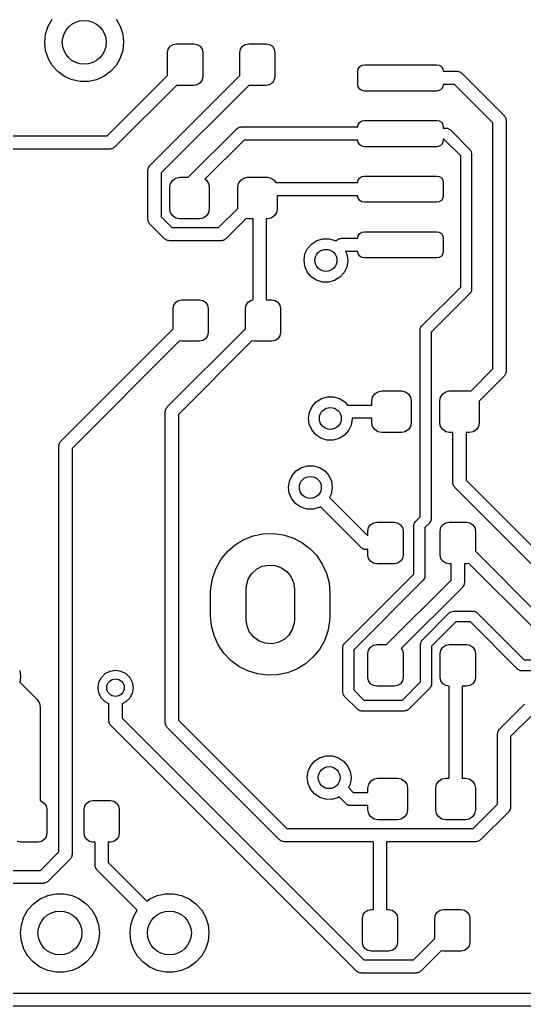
# Model space of a CAD drawing. Extents: x 74 to 208, y -143 to -31.
# Drawn here: x 168.63 to 180.14, y -65.18 to -42.67 of the extents above; entities that cross this region are included whole.
import ezdxf

# ---------------------------------------------------------------- set-up
doc = ezdxf.new("R2010")
doc.units = 0
doc.layers.add('BLACK', color=7, linetype='CONTINUOUS')

msp = doc.modelspace()

# ---------------------------------------------------------------- linework, layer by layer
at = {"layer": 'BLACK', "linetype": 'CONTINUOUS'}
for p, q in [((169.278, -42.8139), (169.372, -42.651)), ((170.828, -42.651), (170.922, -42.8139)), ((169.2, -43.18), (169.22, -42.9929)), ((169.22, -42.9929), (169.278, -42.8139)), ((170.922, -42.8139), (170.98, -42.9929)), ((170.98, -42.9929), (171, -43.18)), ((169.22, -43.3671), (169.2, -43.18)), ((171, -43.18), (170.98, -43.3671)), ((172.062, -43.2716), (172.126, -43.2282)), ((172.126, -43.2282), (172.203, -43.213)), ((172.203, -43.213), (172.603, -43.213)), ((172.603, -43.213), (172.68, -43.2282)), ((172.68, -43.2282), (172.744, -43.2716)), ((173.712, -43.2716), (173.776, -43.2282)), ((173.776, -43.2282), (173.853, -43.213)), ((173.853, -43.213), (174.253, -43.213)), ((174.253, -43.213), (174.33, -43.2282)), ((174.33, -43.2282), (174.394, -43.2716)), ((169.278, -43.5461), (169.22, -43.3671)), ((170.98, -43.3671), (170.922, -43.5461)), ((172.003, -43.413), (172.018, -43.3365)), ((172.003, -43.9389), (172.003, -43.413)), ((172.018, -43.3365), (172.062, -43.2716)), ((172.744, -43.2716), (172.788, -43.3365)), ((172.788, -43.3365), (172.803, -43.413)), ((172.803, -43.413), (172.803, -43.963)), ((173.653, -43.413), (173.668, -43.3365)), ((173.653, -43.9399), (173.653, -43.413)), ((173.668, -43.3365), (173.712, -43.2716)), ((174.394, -43.2716), (174.438, -43.3365)), ((174.438, -43.3365), (174.453, -43.413)), ((174.453, -43.413), (174.453, -43.963)), ((169.372, -43.709), (169.278, -43.5461)), ((170.922, -43.5461), (170.828, -43.709)), ((169.498, -43.8488), (169.372, -43.709)), ((169.65, -43.9594), (169.498, -43.8488)), ((170.702, -43.8488), (170.55, -43.9594)), ((170.828, -43.709), (170.702, -43.8488)), ((176.344, -43.8428), (176.355, -43.7854)), ((176.344, -44.1428), (176.344, -43.8428)), ((176.355, -43.7854), (176.388, -43.7367)), ((176.388, -43.7367), (176.436, -43.7042)), ((176.436, -43.7042), (176.494, -43.6928)), ((176.494, -43.6928), (178.144, -43.6928)), ((178.144, -43.6928), (178.201, -43.7042)), ((178.201, -43.7042), (178.25, -43.7367)), ((178.25, -43.7367), (178.282, -43.7854)), ((178.282, -43.7854), (178.294, -43.8428)), ((178.294, -43.8428), (178.613, -43.8428)), ((178.613, -43.8428), (178.632, -43.8479)), ((178.632, -43.8479), (178.652, -43.8479)), ((178.652, -43.8479), (178.669, -43.8578)), ((178.669, -43.8578), (178.688, -43.8629)), ((178.688, -43.8629), (178.702, -43.8769)), ((178.702, -43.8769), (178.719, -43.8867)), ((178.719, -43.8867), (179.684, -44.8519)), ((169.822, -44.036), (169.65, -43.9594)), ((170.006, -44.0751), (169.822, -44.036)), ((170.194, -44.0751), (170.006, -44.0751)), ((170.378, -44.036), (170.194, -44.0751)), ((170.55, -43.9594), (170.378, -44.036)), ((170.626, -45.316), (172.003, -43.9389)), ((171.598, -45.9951), (173.653, -43.9399)), ((172.744, -44.1044), (172.68, -44.1478)), ((172.788, -44.0395), (172.744, -44.1044)), ((172.803, -43.963), (172.788, -44.0395)), ((174.394, -44.1044), (174.33, -44.1478)), ((174.438, -44.0395), (174.394, -44.1044)), ((174.453, -43.963), (174.438, -44.0395)), ((172.203, -44.163), (170.794, -45.5721)), ((173.854, -44.163), (171.854, -46.1633)), ((172.603, -44.163), (172.203, -44.163)), ((172.68, -44.1478), (172.603, -44.163)), ((174.253, -44.163), (173.854, -44.163)), ((174.33, -44.1478), (174.253, -44.163)), ((176.355, -44.2002), (176.344, -44.1428)), ((176.388, -44.2489), (176.355, -44.2002)), ((176.436, -44.2814), (176.388, -44.2489)), ((176.494, -44.2928), (176.436, -44.2814)), ((178.144, -44.2928), (176.494, -44.2928)), ((178.201, -44.2814), (178.144, -44.2928)), ((178.25, -44.2489), (178.201, -44.2814)), ((178.282, -44.2002), (178.25, -44.2489)), ((178.294, -44.1428), (178.282, -44.2002)), ((178.551, -44.1428), (178.294, -44.1428)), ((179.428, -45.0201), (178.551, -44.1428)), ((176.355, -45.0554), (176.388, -45.0067)), ((176.388, -45.0067), (176.436, -44.9742)), ((176.436, -44.9742), (176.494, -44.9628)), ((176.494, -44.9628), (178.144, -44.9628)), ((178.144, -44.9628), (178.201, -44.9742)), ((178.201, -44.9742), (178.25, -45.0067)), ((178.25, -45.0067), (178.282, -45.0554)), ((179.428, -50.6363), (179.428, -45.0201)), ((179.684, -44.8519), (179.694, -44.869)), ((179.694, -44.869), (179.708, -44.883)), ((179.708, -44.883), (179.713, -44.9021)), ((179.713, -44.9021), (179.723, -44.9192)), ((179.723, -44.9192), (179.723, -44.9389)), ((179.723, -44.9389), (179.728, -44.958)), ((179.728, -44.958), (179.728, -50.6984)), ((172.475, -46.261), (173.579, -45.1567)), ((173.579, -45.1567), (173.596, -45.1469)), ((173.596, -45.1469), (173.61, -45.1329)), ((173.61, -45.1329), (173.629, -45.1278)), ((173.629, -45.1278), (173.646, -45.1179)), ((173.646, -45.1179), (173.666, -45.1179)), ((173.666, -45.1179), (173.685, -45.1128)), ((173.685, -45.1128), (176.344, -45.1128)), ((176.344, -45.1128), (176.355, -45.0554)), ((178.282, -45.0554), (178.294, -45.1128)), ((178.294, -45.1128), (178.294, -45.1378)), ((178.294, -45.1378), (178.359, -45.1378)), ((178.359, -45.1378), (178.381, -45.141)), ((178.381, -45.141), (178.385, -45.1407)), ((178.385, -45.1407), (178.388, -45.142)), ((178.388, -45.142), (178.394, -45.1429)), ((178.394, -45.1429), (178.42, -45.1596)), ((178.42, -45.1596), (178.447, -45.1744)), ((178.447, -45.1744), (178.904, -45.6316)), ((164.948, -45.316), (170.626, -45.316)), ((173.747, -45.4128), (172.855, -46.305)), ((176.344, -45.4128), (173.747, -45.4128)), ((176.355, -45.4702), (176.344, -45.4128)), ((176.388, -45.5189), (176.355, -45.4702)), ((178.282, -45.4702), (178.25, -45.5189)), ((178.294, -45.4128), (178.282, -45.4702)), ((178.307, -45.3878), (178.294, -45.3878)), ((178.294, -45.3878), (178.294, -45.4128)), ((178.691, -45.7718), (178.307, -45.3878)), ((170.688, -45.616), (164.886, -45.616)), ((170.707, -45.6109), (170.688, -45.616)), ((170.727, -45.6109), (170.707, -45.6109)), ((170.744, -45.601), (170.727, -45.6109)), ((170.763, -45.5959), (170.744, -45.601)), ((170.777, -45.5819), (170.763, -45.5959)), ((170.794, -45.5721), (170.777, -45.5819)), ((176.436, -45.5514), (176.388, -45.5189)), ((176.494, -45.5628), (176.436, -45.5514)), ((178.144, -45.5628), (176.494, -45.5628)), ((178.201, -45.5514), (178.144, -45.5628)), ((178.25, -45.5189), (178.201, -45.5514)), ((178.904, -45.6316), (178.918, -45.6494)), ((178.918, -45.6494), (178.921, -45.6525)), ((178.921, -45.6525), (178.922, -45.6552)), ((178.922, -45.6552), (178.926, -45.6604)), ((178.926, -45.6604), (178.932, -45.6905)), ((178.932, -45.6905), (178.941, -45.72)), ((178.691, -48.767), (178.691, -45.7718)), ((178.941, -45.72), (178.941, -48.8188)), ((171.554, -46.1012), (171.559, -46.0821)), ((171.554, -47.2242), (171.554, -46.1012)), ((171.559, -46.0624), (171.569, -46.0453)), ((171.559, -46.0821), (171.559, -46.0624)), ((171.569, -46.0453), (171.574, -46.0262)), ((171.574, -46.0262), (171.588, -46.0122)), ((171.588, -46.0122), (171.598, -45.9951)), ((171.854, -46.1633), (171.854, -47.162)), ((172.071, -46.3999), (172.12, -46.3269)), ((172.12, -46.3269), (172.193, -46.2781)), ((172.193, -46.2781), (172.279, -46.261)), ((172.279, -46.261), (172.475, -46.261)), ((172.855, -46.305), (172.888, -46.3269)), ((172.888, -46.3269), (172.937, -46.3999)), ((173.621, -46.3999), (173.67, -46.3269)), ((173.67, -46.3269), (173.743, -46.2781)), ((173.743, -46.2781), (173.829, -46.261)), ((173.829, -46.261), (174.279, -46.261)), ((174.279, -46.261), (174.365, -46.2781)), ((174.365, -46.2781), (174.438, -46.3269)), ((174.438, -46.3269), (174.475, -46.3828)), ((174.475, -46.3828), (176.344, -46.3828)), ((176.344, -46.3828), (176.355, -46.3254)), ((176.355, -46.3254), (176.388, -46.2767)), ((176.388, -46.2767), (176.436, -46.2442)), ((176.436, -46.2442), (176.494, -46.2328)), ((176.494, -46.2328), (178.144, -46.2328)), ((178.144, -46.2328), (178.201, -46.2442)), ((178.201, -46.2442), (178.25, -46.2767)), ((178.25, -46.2767), (178.282, -46.3254)), ((178.282, -46.3254), (178.294, -46.3828)), ((178.294, -46.3828), (178.294, -46.6828)), ((172.054, -46.486), (172.071, -46.3999)), ((172.054, -46.986), (172.054, -46.486)), ((172.937, -46.3999), (172.954, -46.486)), ((172.954, -46.486), (172.954, -46.986)), ((173.604, -46.486), (173.621, -46.3999)), ((173.604, -46.9739), (173.604, -46.486)), ((176.344, -46.6828), (174.504, -46.6828)), ((174.504, -46.6828), (174.504, -46.986)), ((176.355, -46.7402), (176.344, -46.6828)), ((176.388, -46.7889), (176.355, -46.7402)), ((176.436, -46.8214), (176.388, -46.7889)), ((176.494, -46.8328), (176.436, -46.8214)), ((178.144, -46.8328), (176.494, -46.8328)), ((178.201, -46.8214), (178.144, -46.8328)), ((178.25, -46.7889), (178.201, -46.8214)), ((178.282, -46.7402), (178.25, -46.7889)), ((178.294, -46.6828), (178.282, -46.7402)), ((172.071, -47.0721), (172.054, -46.986)), ((172.954, -46.986), (172.937, -47.0721)), ((173.167, -47.411), (173.604, -46.9739)), ((174.504, -46.986), (174.487, -47.0721)), ((171.559, -47.2432), (171.554, -47.2242)), ((171.559, -47.263), (171.559, -47.2432)), ((171.569, -47.2801), (171.559, -47.263)), ((171.574, -47.2992), (171.569, -47.2801)), ((171.854, -47.162), (172.103, -47.411)), ((172.12, -47.1451), (172.071, -47.0721)), ((172.193, -47.1939), (172.12, -47.1451)), ((172.279, -47.211), (172.193, -47.1939)), ((172.729, -47.211), (172.279, -47.211)), ((172.815, -47.1939), (172.729, -47.211)), ((172.888, -47.1451), (172.815, -47.1939)), ((172.937, -47.0721), (172.888, -47.1451)), ((173.797, -47.2047), (173.335, -47.6671)), ((173.829, -47.211), (173.797, -47.2047)), ((173.954, -47.211), (173.829, -47.211)), ((173.954, -49.0602), (173.954, -47.211)), ((174.279, -47.211), (174.254, -47.211)), ((174.254, -47.211), (174.254, -49.055)), ((174.365, -47.1939), (174.279, -47.211)), ((174.438, -47.1451), (174.365, -47.1939)), ((174.487, -47.0721), (174.438, -47.1451)), ((171.588, -47.3131), (171.574, -47.2992)), ((171.598, -47.3302), (171.588, -47.3131)), ((171.935, -47.6671), (171.598, -47.3302)), ((172.103, -47.411), (173.167, -47.411)), ((176.436, -47.5142), (176.494, -47.5028)), ((176.494, -47.5028), (178.144, -47.5028)), ((178.144, -47.5028), (178.201, -47.5142)), ((171.952, -47.6769), (171.935, -47.6671)), ((171.966, -47.6909), (171.952, -47.6769)), ((171.985, -47.696), (171.966, -47.6909)), ((172.002, -47.7059), (171.985, -47.696)), ((172.022, -47.7059), (172.002, -47.7059)), ((172.041, -47.711), (172.022, -47.7059)), ((173.229, -47.711), (172.041, -47.711)), ((173.248, -47.7059), (173.229, -47.711)), ((173.268, -47.7059), (173.248, -47.7059)), ((173.285, -47.696), (173.268, -47.7059)), ((173.304, -47.6909), (173.285, -47.696)), ((173.318, -47.6769), (173.304, -47.6909)), ((173.335, -47.6671), (173.318, -47.6769)), ((175.292, -47.7776), (175.411, -47.702)), ((175.411, -47.702), (175.548, -47.663)), ((175.548, -47.663), (175.69, -47.6639)), ((175.69, -47.6639), (175.825, -47.7045)), ((175.825, -47.7045), (175.845, -47.7171)), ((175.845, -47.7171), (175.865, -47.6967)), ((175.865, -47.6967), (175.882, -47.6869)), ((175.882, -47.6869), (175.896, -47.6729)), ((175.896, -47.6729), (175.915, -47.6678)), ((175.915, -47.6678), (175.932, -47.6579)), ((175.932, -47.6579), (175.952, -47.6579)), ((175.952, -47.6579), (175.971, -47.6528)), ((175.971, -47.6528), (176.344, -47.6528)), ((176.344, -47.6528), (176.355, -47.5954)), ((176.355, -47.5954), (176.388, -47.5467)), ((176.388, -47.5467), (176.436, -47.5142)), ((178.201, -47.5142), (178.25, -47.5467)), ((178.25, -47.5467), (178.282, -47.5954)), ((178.282, -47.5954), (178.294, -47.6528)), ((178.294, -47.6528), (178.294, -47.9528)), ((175.137, -48.0122), (175.198, -47.8839)), ((175.198, -47.8839), (175.292, -47.7776)), ((176.344, -47.9528), (176.066, -47.9528)), ((176.066, -47.9528), (176.096, -48.0181)), ((176.355, -48.0102), (176.344, -47.9528)), ((178.294, -47.9528), (178.282, -48.0102)), ((175.116, -48.1523), (175.137, -48.0122)), ((175.134, -48.2929), (175.116, -48.1523)), ((176.115, -48.1706), (176.092, -48.3104)), ((176.096, -48.0181), (176.116, -48.1584)), ((176.116, -48.1584), (176.115, -48.1706)), ((176.388, -48.0589), (176.355, -48.0102)), ((176.436, -48.0914), (176.388, -48.0589)), ((176.494, -48.1028), (176.436, -48.0914)), ((178.144, -48.1028), (176.494, -48.1028)), ((178.201, -48.0914), (178.144, -48.1028)), ((178.25, -48.0589), (178.201, -48.0914)), ((178.282, -48.0102), (178.25, -48.0589)), ((175.191, -48.4226), (175.134, -48.2929)), ((176.092, -48.3104), (176.03, -48.438)), ((175.282, -48.5311), (175.191, -48.4226)), ((175.4, -48.6097), (175.282, -48.5311)), ((175.536, -48.652), (175.4, -48.6097)), ((175.814, -48.6173), (175.677, -48.6546)), ((175.935, -48.5431), (175.814, -48.6173)), ((176.03, -48.438), (175.935, -48.5431)), ((175.677, -48.6546), (175.536, -48.652)), ((177.8, -49.6578), (178.691, -48.767)), ((178.936, -48.8543), (178.919, -48.8802)), ((178.937, -48.8479), (178.936, -48.8543)), ((178.938, -48.8454), (178.937, -48.8479)), ((178.941, -48.8188), (178.938, -48.8408)), ((178.938, -48.8408), (178.938, -48.8454)), ((172.189, -49.1136), (172.253, -49.0702)), ((172.253, -49.0702), (172.33, -49.055)), ((172.33, -49.055), (172.73, -49.055)), ((172.73, -49.055), (172.807, -49.0702)), ((172.807, -49.0702), (172.871, -49.1136)), ((173.839, -49.1136), (173.903, -49.0702)), ((173.903, -49.0702), (173.954, -49.0602)), ((174.254, -49.055), (174.38, -49.055)), ((174.38, -49.055), (174.457, -49.0702)), ((174.457, -49.0702), (174.521, -49.1136)), ((178.904, -48.9072), (178.014, -49.798)), ((178.919, -48.8802), (178.904, -48.9072)), ((172.13, -49.255), (172.145, -49.1785)), ((172.13, -49.7179), (172.13, -49.255)), ((172.145, -49.1785), (172.189, -49.1136)), ((172.871, -49.1136), (172.915, -49.1785)), ((172.915, -49.1785), (172.93, -49.255)), ((172.93, -49.255), (172.93, -49.805)), ((173.78, -49.255), (173.795, -49.1785)), ((173.78, -49.7179), (173.78, -49.255)), ((173.795, -49.1785), (173.839, -49.1136)), ((174.521, -49.1136), (174.565, -49.1785)), ((174.565, -49.1785), (174.58, -49.255)), ((174.58, -49.255), (174.58, -49.805)), ((169.566, -52.2819), (172.13, -49.7179)), ((171.993, -51.5044), (173.78, -49.7179)), ((177.764, -49.7462), (177.767, -49.7242)), ((177.764, -54.0124), (177.764, -49.7462)), ((177.766, -49.7196), (177.768, -49.7171)), ((177.767, -49.7242), (177.766, -49.7196)), ((177.768, -49.7171), (177.769, -49.7107)), ((177.769, -49.7107), (177.785, -49.6848)), ((177.785, -49.6848), (177.8, -49.6578)), ((172.871, -49.9464), (172.807, -49.9898)), ((172.915, -49.8815), (172.871, -49.9464)), ((172.93, -49.805), (172.915, -49.8815)), ((174.521, -49.9464), (174.457, -49.9898)), ((174.565, -49.8815), (174.521, -49.9464)), ((174.58, -49.805), (174.565, -49.8815)), ((178.014, -49.798), (178.014, -54.0642)), ((172.278, -49.9946), (169.822, -52.4501)), ((173.928, -49.9946), (172.25, -51.6726)), ((172.33, -50.005), (172.278, -49.9946)), ((172.73, -50.005), (172.33, -50.005)), ((172.807, -49.9898), (172.73, -50.005)), ((173.98, -50.005), (173.928, -49.9946)), ((174.38, -50.005), (173.98, -50.005)), ((174.457, -49.9898), (174.38, -50.005)), ((178.92, -51.1441), (179.428, -50.6363)), ((179.684, -50.8045), (179.114, -51.3749)), ((179.694, -50.7874), (179.684, -50.8045)), ((179.708, -50.7734), (179.694, -50.7874)), ((179.713, -50.7543), (179.708, -50.7734)), ((179.723, -50.7372), (179.713, -50.7543)), ((179.728, -50.6984), (179.723, -50.7175)), ((179.723, -50.7175), (179.723, -50.7372)), ((175.393, -51.3844), (175.513, -51.3088)), ((175.513, -51.3088), (175.649, -51.2698)), ((175.649, -51.2698), (175.791, -51.2707)), ((175.791, -51.2707), (175.927, -51.3113)), ((175.927, -51.3113), (176.046, -51.3884)), ((176.664, -51.3628), (176.681, -51.2767)), ((176.681, -51.2767), (176.73, -51.2037)), ((176.73, -51.2037), (176.802, -51.1549)), ((176.802, -51.1549), (176.889, -51.1378)), ((176.889, -51.1378), (177.339, -51.1378)), ((177.339, -51.1378), (177.425, -51.1549)), ((177.425, -51.1549), (177.498, -51.2037)), ((177.498, -51.2037), (177.546, -51.2767)), ((177.546, -51.2767), (177.564, -51.3628)), ((178.214, -51.3628), (178.231, -51.2767)), ((178.231, -51.2767), (178.28, -51.2037)), ((178.28, -51.2037), (178.352, -51.1549)), ((178.352, -51.1549), (178.439, -51.1378)), ((178.439, -51.1378), (178.889, -51.1378)), ((178.889, -51.1378), (178.92, -51.1441)), ((171.955, -51.5716), (171.965, -51.5545)), ((171.965, -51.5545), (171.97, -51.5355)), ((171.97, -51.5355), (171.984, -51.5215)), ((171.984, -51.5215), (171.993, -51.5044)), ((175.239, -51.619), (175.299, -51.4907)), ((175.299, -51.4907), (175.393, -51.3844)), ((176.046, -51.3884), (176.11, -51.4628)), ((176.11, -51.4628), (176.664, -51.4628)), ((176.664, -51.4628), (176.664, -51.3628)), ((177.564, -51.3628), (177.564, -51.8628)), ((178.214, -51.8628), (178.214, -51.3628)), ((179.114, -51.3749), (179.114, -51.8628)), ((171.95, -51.6105), (171.955, -51.5914)), ((171.95, -58.7139), (171.95, -51.6105)), ((171.955, -51.5914), (171.955, -51.5716)), ((172.25, -51.6726), (172.25, -58.6518)), ((175.217, -51.7591), (175.239, -51.619)), ((175.236, -51.8997), (175.217, -51.7591)), ((176.217, -51.7774), (176.194, -51.9172)), ((176.664, -51.7628), (176.217, -51.7628)), ((176.217, -51.7628), (176.217, -51.7652)), ((176.217, -51.7652), (176.217, -51.7774)), ((176.664, -51.8628), (176.664, -51.7628)), ((175.293, -52.0294), (175.236, -51.8997)), ((176.194, -51.9172), (176.132, -52.0448)), ((176.681, -51.9489), (176.664, -51.8628)), ((176.73, -52.0219), (176.681, -51.9489)), ((177.546, -51.9489), (177.498, -52.0219)), ((177.564, -51.8628), (177.546, -51.9489)), ((178.231, -51.9489), (178.214, -51.8628)), ((178.28, -52.0219), (178.231, -51.9489)), ((179.096, -51.9489), (179.048, -52.0219)), ((179.114, -51.8628), (179.096, -51.9489)), ((175.384, -52.1379), (175.293, -52.0294)), ((175.502, -52.2165), (175.384, -52.1379)), ((175.637, -52.2588), (175.502, -52.2165)), ((175.916, -52.2241), (175.779, -52.2614)), ((176.037, -52.1499), (175.916, -52.2241)), ((176.132, -52.0448), (176.037, -52.1499)), ((176.802, -52.0707), (176.73, -52.0219)), ((176.889, -52.0878), (176.802, -52.0707)), ((177.339, -52.0878), (176.889, -52.0878)), ((177.425, -52.0707), (177.339, -52.0878)), ((177.498, -52.0219), (177.425, -52.0707)), ((178.352, -52.0707), (178.28, -52.0219)), ((178.439, -52.0878), (178.352, -52.0707)), ((178.514, -52.0878), (178.439, -52.0878)), ((178.514, -53.2384), (178.514, -52.0878)), ((178.889, -52.0878), (178.814, -52.0878)), ((178.814, -52.0878), (178.814, -53.1763)), ((178.975, -52.0707), (178.889, -52.0878)), ((179.048, -52.0219), (178.975, -52.0707)), ((169.522, -52.388), (169.527, -52.3689)), ((169.522, -61.6599), (169.522, -52.388)), ((169.527, -52.3492), (169.537, -52.3321)), ((169.527, -52.3689), (169.527, -52.3492)), ((169.537, -52.3321), (169.542, -52.313)), ((169.542, -52.313), (169.556, -52.299)), ((169.556, -52.299), (169.566, -52.2819)), ((169.822, -52.4501), (169.822, -61.722)), ((175.779, -52.2614), (175.637, -52.2588)), ((174.936, -52.9592), (175.056, -52.8836)), ((175.056, -52.8836), (175.192, -52.8446)), ((175.192, -52.8446), (175.334, -52.8455)), ((175.334, -52.8455), (175.47, -52.8861)), ((175.47, -52.8861), (175.589, -52.9632)), ((174.782, -53.1938), (174.842, -53.0655)), ((174.842, -53.0655), (174.936, -52.9592)), ((175.589, -52.9632), (175.681, -53.0706)), ((175.681, -53.0706), (175.74, -53.1997)), ((174.76, -53.3339), (174.782, -53.1938)), ((174.778, -53.4745), (174.76, -53.3339)), ((175.76, -53.3522), (175.736, -53.492)), ((175.74, -53.1997), (175.76, -53.34)), ((175.76, -53.34), (175.76, -53.3522)), ((178.519, -53.2575), (178.514, -53.2384)), ((178.519, -53.2772), (178.519, -53.2575)), ((178.529, -53.2943), (178.519, -53.2772)), ((178.534, -53.3134), (178.529, -53.2943)), ((178.548, -53.3274), (178.534, -53.3134)), ((178.558, -53.3445), (178.548, -53.3274)), ((180.542, -55.3289), (178.558, -53.3445)), ((178.814, -53.1763), (180.786, -55.149)), ((174.836, -53.6042), (174.778, -53.4745)), ((175.736, -53.492), (175.7, -53.5676)), ((175.7, -53.5676), (176.575, -54.4429)), ((174.927, -53.7127), (174.836, -53.6042)), ((175.045, -53.7913), (174.927, -53.7127)), ((175.18, -53.8336), (175.045, -53.7913)), ((175.459, -53.7989), (175.322, -53.8362)), ((175.488, -53.7806), (175.459, -53.7989)), ((176.424, -54.7161), (175.488, -53.7806)), ((175.322, -53.8362), (175.18, -53.8336)), ((177.661, -54.1152), (177.764, -54.0124)), ((176.575, -54.335), (176.59, -54.2585)), ((176.59, -54.2585), (176.634, -54.1936)), ((176.634, -54.1936), (176.698, -54.1502)), ((176.698, -54.1502), (176.775, -54.135)), ((176.775, -54.135), (177.175, -54.135)), ((177.175, -54.135), (177.252, -54.1502)), ((177.252, -54.1502), (177.316, -54.1936)), ((177.316, -54.1936), (177.36, -54.2585)), ((177.36, -54.2585), (177.375, -54.335)), ((177.624, -54.2036), (177.627, -54.1816)), ((177.624, -55.3202), (177.624, -54.2036)), ((177.627, -54.177), (177.628, -54.1745)), ((177.627, -54.1816), (177.627, -54.177)), ((177.628, -54.1745), (177.629, -54.1681)), ((177.629, -54.1681), (177.646, -54.1422)), ((177.646, -54.1422), (177.661, -54.1152)), ((177.977, -54.1526), (177.874, -54.2554)), ((177.874, -54.2554), (177.874, -55.372)), ((177.992, -54.1256), (177.977, -54.1526)), ((178.008, -54.0997), (177.992, -54.1256)), ((178.009, -54.0933), (178.008, -54.0997)), ((178.011, -54.0908), (178.009, -54.0933)), ((178.014, -54.0642), (178.01, -54.0862)), ((178.01, -54.0862), (178.011, -54.0908)), ((178.225, -54.335), (178.24, -54.2585)), ((178.24, -54.2585), (178.284, -54.1936)), ((178.284, -54.1936), (178.348, -54.1502)), ((178.348, -54.1502), (178.425, -54.135)), ((178.425, -54.135), (178.825, -54.135)), ((178.825, -54.135), (178.902, -54.1502)), ((178.902, -54.1502), (178.966, -54.1936)), ((178.966, -54.1936), (179.01, -54.2585)), ((179.01, -54.2585), (179.025, -54.335)), ((173.74, -54.5318), (173.954, -54.4474)), ((173.954, -54.4474), (174.179, -54.4001)), ((174.179, -54.4001), (174.409, -54.3915)), ((174.409, -54.3915), (174.637, -54.4217)), ((174.637, -54.4217), (174.857, -54.4899)), ((174.857, -54.4899), (175.062, -54.5941)), ((176.575, -54.4429), (176.575, -54.335)), ((177.375, -54.335), (177.375, -54.885)), ((178.225, -54.885), (178.225, -54.335)), ((179.025, -54.335), (179.025, -54.7979)), ((173.37, -54.8019), (173.544, -54.6511)), ((173.544, -54.6511), (173.74, -54.5318)), ((175.062, -54.5941), (175.246, -54.7314)), ((176.441, -54.7259), (176.424, -54.7161)), ((173.224, -54.9797), (173.37, -54.8019)), ((175.246, -54.7314), (175.405, -54.8978)), ((175.405, -54.8978), (175.533, -55.0886)), ((176.455, -54.7399), (176.441, -54.7259)), ((176.474, -54.745), (176.455, -54.7399)), ((176.491, -54.7549), (176.474, -54.745)), ((176.511, -54.7549), (176.491, -54.7549)), ((176.53, -54.76), (176.511, -54.7549)), ((176.575, -54.76), (176.53, -54.76)), ((176.575, -54.885), (176.575, -54.76)), ((176.59, -54.9615), (176.575, -54.885)), ((177.375, -54.885), (177.36, -54.9615)), ((178.24, -54.9615), (178.225, -54.885)), ((179.025, -54.7979), (180.481, -56.254)), ((173.11, -55.1795), (173.224, -54.9797)), ((174.031, -55.2084), (174.164, -55.1406)), ((174.164, -55.1406), (174.31, -55.1111)), ((174.31, -55.1111), (174.459, -55.122)), ((174.459, -55.122), (174.6, -55.1726)), ((175.533, -55.0886), (175.628, -55.2983)), ((176.634, -55.0264), (176.59, -54.9615)), ((176.698, -55.0698), (176.634, -55.0264)), ((176.775, -55.085), (176.698, -55.0698)), ((177.175, -55.085), (176.775, -55.085)), ((177.252, -55.0698), (177.175, -55.085)), ((177.316, -55.0264), (177.252, -55.0698)), ((177.36, -54.9615), (177.316, -55.0264)), ((178.284, -55.0264), (178.24, -54.9615)), ((178.348, -55.0698), (178.284, -55.0264)), ((178.425, -55.085), (178.348, -55.0698)), ((178.475, -55.085), (178.425, -55.085)), ((178.475, -55.4534), (178.475, -55.085)), ((178.825, -55.085), (178.775, -55.085)), ((178.775, -55.085), (178.775, -55.5155)), ((178.877, -55.0746), (178.825, -55.085)), ((180.313, -56.5101), (178.877, -55.0746)), ((173.032, -55.3957), (173.11, -55.1795)), ((173.843, -55.4363), (173.921, -55.3094)), ((173.921, -55.3094), (174.031, -55.2084)), ((174.6, -55.1726), (174.722, -55.2591)), ((174.722, -55.2591), (174.815, -55.3751)), ((174.815, -55.3751), (174.875, -55.5121)), ((175.628, -55.2983), (175.686, -55.5209)), ((176.035, -56.9092), (177.624, -55.3202)), ((177.874, -55.372), (177.871, -55.394)), ((172.991, -55.622), (173.032, -55.3957)), ((173.795, -55.66), (173.801, -55.5797)), ((173.801, -55.5797), (173.843, -55.4363)), ((174.875, -55.5121), (174.895, -55.66)), ((175.686, -55.5209), (175.705, -55.75)), ((177.838, -55.4604), (176.249, -57.0494)), ((176.999, -56.929), (178.475, -55.4534)), ((177.852, -55.4334), (177.838, -55.4604)), ((177.869, -55.4075), (177.852, -55.4334)), ((177.87, -55.4011), (177.869, -55.4075)), ((177.871, -55.3986), (177.87, -55.4011)), ((177.871, -55.394), (177.871, -55.3986)), ((178.741, -55.6045), (178.731, -55.6216)), ((178.755, -55.5905), (178.741, -55.6045)), ((178.76, -55.5714), (178.755, -55.5905)), ((178.77, -55.5543), (178.76, -55.5714)), ((178.775, -55.5155), (178.77, -55.5346)), ((178.77, -55.5346), (178.77, -55.5543)), ((172.985, -55.75), (172.991, -55.622)), ((172.985, -56.27), (172.985, -55.75)), ((173.795, -56.36), (173.795, -55.66)), ((174.895, -55.66), (174.895, -56.36)), ((175.705, -55.75), (175.705, -56.27)), ((178.731, -55.6216), (177.336, -57.0167)), ((173.004, -56.4991), (172.985, -56.27)), ((175.705, -56.27), (175.699, -56.398)), ((177.812, -56.8231), (178.437, -56.198)), ((178.437, -56.198), (178.455, -56.1847)), ((178.455, -56.1847), (178.458, -56.1812)), ((178.458, -56.1812), (178.46, -56.1804)), ((178.46, -56.1804), (178.465, -56.1765)), ((178.465, -56.1765), (178.496, -56.1701)), ((178.496, -56.1701), (178.525, -56.1614)), ((178.525, -56.1614), (178.968, -56.1614)), ((178.968, -56.1614), (178.99, -56.1646)), ((178.99, -56.1646), (178.995, -56.1643)), ((178.995, -56.1643), (178.998, -56.1656)), ((178.998, -56.1656), (179.004, -56.1665)), ((179.004, -56.1665), (179.03, -56.1832)), ((179.03, -56.1832), (179.057, -56.198)), ((179.057, -56.198), (180.138, -57.279)), ((173.062, -56.7217), (173.004, -56.4991)), ((173.815, -56.5079), (173.795, -56.36)), ((173.875, -56.6449), (173.815, -56.5079)), ((174.889, -56.4403), (174.847, -56.5837)), ((174.895, -56.36), (174.889, -56.4403)), ((175.699, -56.398), (175.658, -56.6243)), ((178.577, -56.4114), (178.025, -56.9633)), ((178.917, -56.4114), (178.577, -56.4114)), ((179.998, -57.4924), (178.917, -56.4114)), ((173.157, -56.9314), (173.062, -56.7217)), ((173.968, -56.7609), (173.875, -56.6449)), ((174.769, -56.7106), (174.659, -56.8116)), ((174.847, -56.5837), (174.769, -56.7106)), ((175.658, -56.6243), (175.58, -56.8405)), ((173.285, -57.1222), (173.157, -56.9314)), ((174.09, -56.8474), (173.968, -56.7609)), ((174.231, -56.898), (174.09, -56.8474)), ((174.38, -56.9089), (174.231, -56.898)), ((174.526, -56.8794), (174.38, -56.9089)), ((174.659, -56.8116), (174.526, -56.8794)), ((175.58, -56.8405), (175.466, -57.0403)), ((176.003, -56.9685), (176.004, -56.9621)), ((176.004, -56.9621), (176.02, -56.9362)), ((176.02, -56.9362), (176.035, -56.9092)), ((176.634, -56.9876), (176.698, -56.9442)), ((176.698, -56.9442), (176.775, -56.929)), ((176.775, -56.929), (176.999, -56.929)), ((177.775, -56.9115), (177.778, -56.8895)), ((177.775, -57.7787), (177.775, -56.9115)), ((177.778, -56.8849), (177.779, -56.8824)), ((177.778, -56.8895), (177.778, -56.8849)), ((177.779, -56.8824), (177.78, -56.876)), ((177.78, -56.876), (177.797, -56.8502)), ((177.797, -56.8502), (177.812, -56.8231)), ((178.025, -56.9633), (178.025, -57.8304)), ((178.284, -56.9876), (178.348, -56.9442)), ((178.348, -56.9442), (178.425, -56.929)), ((178.425, -56.929), (178.825, -56.929)), ((178.825, -56.929), (178.902, -56.9442)), ((178.902, -56.9442), (178.966, -56.9876)), ((173.444, -57.2886), (173.285, -57.1222)), ((175.466, -57.0403), (175.32, -57.2181)), ((175.999, -56.9976), (176.002, -56.9756)), ((175.999, -58.0136), (175.999, -56.9976)), ((176.001, -56.971), (176.003, -56.9685)), ((176.002, -56.9756), (176.001, -56.971)), ((176.249, -57.0494), (176.249, -57.9618)), ((176.575, -57.129), (176.59, -57.0525)), ((176.575, -57.679), (176.575, -57.129)), ((176.59, -57.0525), (176.634, -56.9876)), ((177.336, -57.0167), (177.36, -57.0525)), ((177.36, -57.0525), (177.375, -57.129)), ((177.375, -57.129), (177.375, -57.679)), ((178.225, -57.129), (178.24, -57.0525)), ((178.225, -57.679), (178.225, -57.129)), ((178.24, -57.0525), (178.284, -56.9876)), ((178.966, -56.9876), (179.01, -57.0525)), ((179.01, -57.0525), (179.025, -57.129)), ((179.025, -57.129), (179.025, -57.679)), ((173.628, -57.4259), (173.444, -57.2886)), ((175.146, -57.3689), (174.95, -57.4882)), ((175.32, -57.2181), (175.146, -57.3689)), ((180.138, -57.279), (180.542, -57.279)), ((168.628, -57.5177), (168.648, -57.658)), ((170.491, -57.6769), (170.58, -57.5884)), ((170.58, -57.5884), (170.691, -57.5316)), ((170.691, -57.5316), (170.815, -57.512)), ((170.815, -57.512), (170.939, -57.5316)), ((170.939, -57.5316), (171.05, -57.5884)), ((171.05, -57.5884), (171.139, -57.6769)), ((173.833, -57.5301), (173.628, -57.4259)), ((174.053, -57.5983), (173.833, -57.5301)), ((174.281, -57.6285), (174.053, -57.5983)), ((174.511, -57.6199), (174.281, -57.6285)), ((174.736, -57.5726), (174.511, -57.6199)), ((174.95, -57.4882), (174.736, -57.5726)), ((180.025, -57.5072), (179.998, -57.4924)), ((180.05, -57.5239), (180.025, -57.5072)), ((180.057, -57.5248), (180.05, -57.5239)), ((180.059, -57.5261), (180.057, -57.5248)), ((180.064, -57.5258), (180.059, -57.5261)), ((180.086, -57.529), (180.064, -57.5258)), ((180.542, -57.529), (180.086, -57.529)), ((168.648, -57.6702), (168.629, -57.785)), ((168.629, -57.785), (169.024, -58.1802)), ((168.648, -57.658), (168.648, -57.6702)), ((170.415, -57.912), (170.435, -57.7884)), ((170.435, -57.7884), (170.491, -57.6769)), ((171.139, -57.6769), (171.195, -57.7884)), ((171.195, -57.7884), (171.215, -57.912)), ((176.59, -57.7555), (176.575, -57.679)), ((176.634, -57.8204), (176.59, -57.7555)), ((176.698, -57.8638), (176.634, -57.8204)), ((176.775, -57.879), (176.698, -57.8638)), ((177.252, -57.8638), (177.175, -57.879)), ((177.316, -57.8204), (177.252, -57.8638)), ((177.36, -57.7555), (177.316, -57.8204)), ((177.375, -57.679), (177.36, -57.7555)), ((177.36, -58.1934), (177.775, -57.7787)), ((178.02, -57.8659), (178.003, -57.8918)), ((178.021, -57.8595), (178.02, -57.8659)), ((178.022, -57.8571), (178.021, -57.8595)), ((178.025, -57.8304), (178.022, -57.8525)), ((178.022, -57.8525), (178.022, -57.8571)), ((178.24, -57.7555), (178.225, -57.679)), ((178.284, -57.8204), (178.24, -57.7555)), ((178.348, -57.8638), (178.284, -57.8204)), ((178.425, -57.879), (178.348, -57.8638)), ((178.902, -57.8638), (178.825, -57.879)), ((178.966, -57.8204), (178.902, -57.8638)), ((179.01, -57.7555), (178.966, -57.8204)), ((179.025, -57.679), (179.01, -57.7555)), ((170.435, -58.0356), (170.415, -57.912)), ((170.491, -58.1471), (170.435, -58.0356)), ((171.195, -58.0356), (171.139, -58.1471)), ((171.215, -57.912), (171.195, -58.0356)), ((176.007, -58.0431), (175.999, -58.0136)), ((176.014, -58.0732), (176.007, -58.0431)), ((176.018, -58.0784), (176.014, -58.0732)), ((176.018, -58.0811), (176.018, -58.0784)), ((176.022, -58.0842), (176.018, -58.0811)), ((176.035, -58.102), (176.022, -58.0842)), ((176.249, -57.9618), (176.48, -58.1934)), ((177.175, -57.879), (176.775, -57.879)), ((177.988, -57.9188), (177.5, -58.4068)), ((178.003, -57.8918), (177.988, -57.9188)), ((178.425, -59.977), (178.425, -57.879)), ((178.825, -57.879), (178.725, -57.879)), ((178.725, -57.879), (178.725, -59.977)), ((169.024, -58.1802), (169.024, -58.1802)), ((169.024, -58.1802), (169.078, -58.2613)), ((169.078, -58.2613), (169.097, -58.357)), ((170.58, -58.2356), (170.491, -58.1471)), ((170.665, -58.279), (170.58, -58.2356)), ((170.665, -58.669), (170.665, -58.279)), ((171.05, -58.2356), (170.965, -58.279)), ((170.965, -58.279), (170.965, -58.6069)), ((171.139, -58.1471), (171.05, -58.2356)), ((176.34, -58.4068), (176.035, -58.102)), ((176.48, -58.1934), (177.36, -58.1934)), ((179.574, -58.8603), (180.136, -58.2979)), ((180.136, -58.2979), (180.153, -58.2881)), ((169.097, -58.357), (169.097, -60.4949)), ((176.367, -58.4216), (176.34, -58.4068)), ((176.393, -58.4383), (176.367, -58.4216)), ((176.399, -58.4392), (176.393, -58.4383)), ((176.402, -58.4405), (176.399, -58.4392)), ((176.406, -58.4402), (176.402, -58.4405)), ((176.428, -58.4434), (176.406, -58.4402)), ((177.412, -58.4434), (176.428, -58.4434)), ((177.442, -58.4347), (177.412, -58.4434)), ((177.472, -58.4283), (177.442, -58.4347)), ((177.477, -58.4244), (177.472, -58.4283)), ((177.48, -58.4236), (177.477, -58.4244)), ((177.483, -58.4201), (177.48, -58.4236)), ((177.5, -58.4068), (177.483, -58.4201)), ((170.67, -58.6881), (170.665, -58.669)), ((170.67, -58.7078), (170.67, -58.6881)), ((170.68, -58.7249), (170.67, -58.7078)), ((170.685, -58.744), (170.68, -58.7249)), ((170.699, -58.758), (170.685, -58.744)), ((170.709, -58.7751), (170.699, -58.758)), ((170.965, -58.6069), (176.482, -64.1242)), ((171.955, -58.733), (171.95, -58.7139)), ((171.955, -58.7528), (171.955, -58.733)), ((171.965, -58.7699), (171.955, -58.7528)), ((172.25, -58.6518), (174.724, -61.1265)), ((180.304, -58.554), (179.83, -59.0285)), ((176.314, -64.3803), (170.709, -58.7751)), ((171.97, -58.7889), (171.965, -58.7699)), ((171.984, -58.8029), (171.97, -58.7889)), ((171.993, -58.82), (171.984, -58.8029)), ((174.556, -61.3826), (171.993, -58.82)), ((179.53, -58.9664), (179.535, -58.9473)), ((179.53, -60.5734), (179.53, -58.9664)), ((179.535, -58.9276), (179.545, -58.9105)), ((179.535, -58.9473), (179.535, -58.9276)), ((179.545, -58.9105), (179.55, -58.8914)), ((179.55, -58.8914), (179.564, -58.8774)), ((179.564, -58.8774), (179.574, -58.8603)), ((179.83, -59.0285), (179.83, -60.6356)), ((175.271, -59.6892), (175.365, -59.5829)), ((175.365, -59.5829), (175.485, -59.5073)), ((175.485, -59.5073), (175.621, -59.4683)), ((175.621, -59.4683), (175.763, -59.4692)), ((175.763, -59.4692), (175.899, -59.5098)), ((175.899, -59.5098), (176.018, -59.5869)), ((176.018, -59.5869), (176.11, -59.6943)), ((175.189, -59.9576), (175.211, -59.8175)), ((175.211, -59.8175), (175.271, -59.6892)), ((176.11, -59.6943), (176.169, -59.8234)), ((176.169, -59.8234), (176.189, -59.9637)), ((175.207, -60.0982), (175.189, -59.9576)), ((175.265, -60.2279), (175.207, -60.0982)), ((176.165, -60.1157), (176.129, -60.1913)), ((176.189, -59.9759), (176.165, -60.1157)), ((176.189, -59.9637), (176.189, -59.9759)), ((176.575, -60.202), (176.592, -60.1159)), ((176.592, -60.1159), (176.641, -60.0429)), ((176.641, -60.0429), (176.714, -59.9941)), ((176.714, -59.9941), (176.8, -59.977)), ((176.8, -59.977), (177.25, -59.977)), ((177.25, -59.977), (177.336, -59.9941)), ((177.336, -59.9941), (177.409, -60.0429)), ((177.409, -60.0429), (177.458, -60.1159)), ((177.458, -60.1159), (177.475, -60.202)), ((178.125, -60.202), (178.142, -60.1159)), ((178.142, -60.1159), (178.191, -60.0429)), ((178.191, -60.0429), (178.264, -59.9941)), ((178.264, -59.9941), (178.35, -59.977)), ((178.35, -59.977), (178.425, -59.977)), ((178.725, -59.977), (178.8, -59.977)), ((178.8, -59.977), (178.886, -59.9941)), ((178.886, -59.9941), (178.959, -60.0429)), ((178.959, -60.0429), (179.008, -60.1159)), ((179.008, -60.1159), (179.025, -60.202)), ((175.356, -60.3364), (175.265, -60.2279)), ((175.474, -60.415), (175.356, -60.3364)), ((176.129, -60.1913), (176.239, -60.302)), ((176.239, -60.302), (176.575, -60.302)), ((176.575, -60.302), (176.575, -60.202)), ((177.475, -60.202), (177.475, -60.702)), ((178.125, -60.702), (178.125, -60.202)), ((179.025, -60.202), (179.025, -60.702)), ((169.097, -60.4949), (169.124, -60.5002)), ((169.124, -60.5002), (169.188, -60.5436)), ((169.188, -60.5436), (169.232, -60.6085)), ((170.112, -60.6085), (170.156, -60.5436)), ((170.156, -60.5436), (170.22, -60.5002)), ((170.22, -60.5002), (170.297, -60.485)), ((170.297, -60.485), (170.697, -60.485)), ((170.697, -60.485), (170.774, -60.5002)), ((170.774, -60.5002), (170.838, -60.5436)), ((170.838, -60.5436), (170.882, -60.6085)), ((175.609, -60.4573), (175.474, -60.415)), ((175.751, -60.4599), (175.609, -60.4573)), ((175.888, -60.4226), (175.751, -60.4599)), ((175.917, -60.4043), (175.888, -60.4226)), ((176.071, -60.5581), (175.917, -60.4043)), ((176.088, -60.5679), (176.071, -60.5581)), ((176.102, -60.5819), (176.088, -60.5679)), ((169.232, -60.6085), (169.247, -60.685)), ((169.247, -60.685), (169.247, -61.235)), ((170.097, -60.685), (170.112, -60.6085)), ((170.097, -61.235), (170.097, -60.685)), ((170.882, -60.6085), (170.897, -60.685)), ((170.897, -60.685), (170.897, -61.235)), ((176.121, -60.587), (176.102, -60.5819)), ((176.138, -60.5969), (176.121, -60.587)), ((176.158, -60.5969), (176.138, -60.5969)), ((176.177, -60.602), (176.158, -60.5969)), ((176.575, -60.602), (176.177, -60.602)), ((176.575, -60.702), (176.575, -60.602)), ((176.592, -60.7881), (176.575, -60.702)), ((176.641, -60.8611), (176.592, -60.7881)), ((177.458, -60.7881), (177.409, -60.8611)), ((177.475, -60.702), (177.458, -60.7881)), ((178.142, -60.7881), (178.125, -60.702)), ((178.191, -60.8611), (178.142, -60.7881)), ((179.008, -60.7881), (178.959, -60.8611)), ((178.977, -61.1265), (179.53, -60.5734)), ((179.025, -60.702), (179.008, -60.7881)), ((179.786, -60.7416), (179.145, -61.3826)), ((179.796, -60.7245), (179.786, -60.7416)), ((179.81, -60.7106), (179.796, -60.7245)), ((179.815, -60.6915), (179.81, -60.7106)), ((179.824, -60.6744), (179.815, -60.6915)), ((179.83, -60.6356), (179.824, -60.6546)), ((179.824, -60.6546), (179.824, -60.6744)), ((176.714, -60.9099), (176.641, -60.8611)), ((176.8, -60.927), (176.714, -60.9099)), ((177.25, -60.927), (176.8, -60.927)), ((177.336, -60.9099), (177.25, -60.927)), ((177.409, -60.8611), (177.336, -60.9099)), ((178.264, -60.9099), (178.191, -60.8611)), ((178.35, -60.927), (178.264, -60.9099)), ((178.8, -60.927), (178.35, -60.927)), ((178.886, -60.9099), (178.8, -60.927)), ((178.959, -60.8611), (178.886, -60.9099)), ((169.247, -61.235), (169.232, -61.3115)), ((170.112, -61.3115), (170.097, -61.235)), ((170.897, -61.235), (170.882, -61.3115)), ((174.724, -61.1265), (178.977, -61.1265)), ((168.647, -61.435), (168.57, -61.4198)), ((169.047, -61.435), (168.647, -61.435)), ((169.124, -61.4198), (169.047, -61.435)), ((169.188, -61.3764), (169.124, -61.4198)), ((169.232, -61.3115), (169.188, -61.3764)), ((170.156, -61.3764), (170.112, -61.3115)), ((170.22, -61.4198), (170.156, -61.3764)), ((170.297, -61.435), (170.22, -61.4198)), ((170.347, -61.435), (170.297, -61.435)), ((170.347, -61.962), (170.347, -61.435)), ((170.697, -61.435), (170.647, -61.435)), ((170.647, -61.435), (170.647, -61.8999)), ((170.774, -61.4198), (170.697, -61.435)), ((170.838, -61.3764), (170.774, -61.4198)), ((170.882, -61.3115), (170.838, -61.3764)), ((174.573, -61.3924), (174.556, -61.3826)), ((174.587, -61.4064), (174.573, -61.3924)), ((174.606, -61.4115), (174.587, -61.4064)), ((174.623, -61.4214), (174.606, -61.4115)), ((174.643, -61.4214), (174.623, -61.4214)), ((174.662, -61.4265), (174.643, -61.4214)), ((176.685, -61.4265), (174.662, -61.4265)), ((176.698, -61.4397), (176.685, -61.4265)), ((176.698, -62.9742), (176.698, -61.4397)), ((179.039, -61.4265), (176.998, -61.4265)), ((176.998, -61.4265), (176.998, -62.9742)), ((179.058, -61.4214), (179.039, -61.4265)), ((179.077, -61.4214), (179.058, -61.4214)), ((179.095, -61.4115), (179.077, -61.4214)), ((179.114, -61.4064), (179.095, -61.4115)), ((179.128, -61.3924), (179.114, -61.4064)), ((179.145, -61.3826), (179.128, -61.3924)), ((169.102, -62.08), (169.522, -61.6599)), ((169.778, -61.8281), (169.27, -62.3361)), ((169.788, -61.811), (169.778, -61.8281)), ((169.802, -61.797), (169.788, -61.811)), ((169.807, -61.7779), (169.802, -61.797)), ((169.817, -61.7608), (169.807, -61.7779)), ((169.822, -61.722), (169.817, -61.7411)), ((169.817, -61.7411), (169.817, -61.7608)), ((170.647, -61.8999), (171.527, -62.7799)), ((163.068, -62.08), (169.102, -62.08)), ((170.352, -61.9811), (170.347, -61.962)), ((170.352, -62.0008), (170.352, -61.9811)), ((170.362, -62.0179), (170.352, -62.0008)), ((170.367, -62.037), (170.362, -62.0179)), ((170.381, -62.051), (170.367, -62.037)), ((170.391, -62.0681), (170.381, -62.051)), ((171.312, -62.9892), (170.391, -62.0681)), ((169.22, -62.365), (169.203, -62.3749)), ((169.239, -62.3599), (169.22, -62.365)), ((169.253, -62.3459), (169.239, -62.3599)), ((169.27, -62.3361), (169.253, -62.3459)), ((169.164, -62.38), (163.13, -62.38)), ((169.183, -62.3749), (169.164, -62.38)), ((169.203, -62.3749), (169.183, -62.3749)), ((168.943, -62.8412), (169.095, -62.7306)), ((169.095, -62.7306), (169.267, -62.654)), ((169.267, -62.654), (169.451, -62.6149)), ((169.451, -62.6149), (169.639, -62.6149)), ((169.639, -62.6149), (169.823, -62.654)), ((169.823, -62.654), (169.995, -62.7306)), ((169.995, -62.7306), (170.147, -62.8412)), ((171.527, -62.7799), (171.595, -62.7306)), ((171.595, -62.7306), (171.767, -62.654)), ((171.767, -62.654), (171.951, -62.6149)), ((171.951, -62.6149), (172.139, -62.6149)), ((172.139, -62.6149), (172.323, -62.654)), ((172.323, -62.654), (172.495, -62.7306)), ((172.495, -62.7306), (172.647, -62.8412)), ((168.723, -63.1439), (168.817, -62.981)), ((168.817, -62.981), (168.943, -62.8412)), ((170.147, -62.8412), (170.273, -62.981)), ((170.273, -62.981), (170.367, -63.1439)), ((171.223, -63.1439), (171.312, -62.9892)), ((172.647, -62.8412), (172.773, -62.981)), ((172.773, -62.981), (172.867, -63.1439)), ((176.463, -63.0977), (176.507, -63.0328)), ((176.507, -63.0328), (176.571, -62.9894)), ((176.571, -62.9894), (176.648, -62.9742)), ((176.648, -62.9742), (176.698, -62.9742)), ((176.998, -62.9742), (177.048, -62.9742)), ((177.048, -62.9742), (177.125, -62.9894)), ((177.125, -62.9894), (177.189, -63.0328)), ((177.189, -63.0328), (177.233, -63.0977)), ((178.113, -63.0977), (178.157, -63.0328)), ((178.157, -63.0328), (178.221, -62.9894)), ((178.221, -62.9894), (178.298, -62.9742)), ((178.298, -62.9742), (178.698, -62.9742)), ((178.698, -62.9742), (178.775, -62.9894)), ((178.775, -62.9894), (178.839, -63.0328)), ((178.839, -63.0328), (178.883, -63.0977)), ((168.665, -63.3229), (168.723, -63.1439)), ((170.367, -63.1439), (170.425, -63.3229)), ((171.165, -63.3229), (171.223, -63.1439)), ((172.867, -63.1439), (172.925, -63.3229)), ((176.448, -63.1742), (176.463, -63.0977)), ((176.448, -63.7242), (176.448, -63.1742)), ((177.233, -63.0977), (177.248, -63.1742)), ((177.248, -63.1742), (177.248, -63.7242)), ((178.098, -63.1742), (178.113, -63.0977)), ((178.098, -63.6371), (178.098, -63.1742)), ((178.883, -63.0977), (178.898, -63.1742)), ((178.898, -63.1742), (178.898, -63.7242)), ((168.645, -63.51), (168.665, -63.3229)), ((170.425, -63.3229), (170.445, -63.51)), ((171.145, -63.51), (171.165, -63.3229)), ((172.925, -63.3229), (172.945, -63.51)), ((168.665, -63.6971), (168.645, -63.51)), ((168.723, -63.8761), (168.665, -63.6971)), ((170.425, -63.6971), (170.367, -63.8761)), ((170.445, -63.51), (170.425, -63.6971)), ((171.165, -63.6971), (171.145, -63.51)), ((171.223, -63.8761), (171.165, -63.6971)), ((172.925, -63.6971), (172.867, -63.8761)), ((172.945, -63.51), (172.925, -63.6971)), ((177.611, -64.1242), (178.098, -63.6371)), ((168.817, -64.039), (168.723, -63.8761)), ((170.367, -63.8761), (170.273, -64.039)), ((171.317, -64.039), (171.223, -63.8761)), ((172.867, -63.8761), (172.773, -64.039)), ((176.463, -63.8007), (176.448, -63.7242)), ((176.507, -63.8656), (176.463, -63.8007)), ((176.571, -63.909), (176.507, -63.8656)), ((176.648, -63.9242), (176.571, -63.909)), ((177.048, -63.9242), (176.648, -63.9242)), ((177.125, -63.909), (177.048, -63.9242)), ((177.189, -63.8656), (177.125, -63.909)), ((177.233, -63.8007), (177.189, -63.8656)), ((177.248, -63.7242), (177.233, -63.8007)), ((178.246, -63.9138), (177.779, -64.3803)), ((178.298, -63.9242), (178.246, -63.9138)), ((178.698, -63.9242), (178.298, -63.9242)), ((178.775, -63.909), (178.698, -63.9242)), ((178.839, -63.8656), (178.775, -63.909)), ((178.883, -63.8007), (178.839, -63.8656)), ((178.898, -63.7242), (178.883, -63.8007)), ((168.943, -64.1788), (168.817, -64.039)), ((170.273, -64.039), (170.147, -64.1788)), ((171.443, -64.1788), (171.317, -64.039)), ((172.773, -64.039), (172.647, -64.1788)), ((176.482, -64.1242), (177.611, -64.1242)), ((169.095, -64.2894), (168.943, -64.1788)), ((169.267, -64.366), (169.095, -64.2894)), ((169.451, -64.4051), (169.267, -64.366)), ((169.823, -64.366), (169.639, -64.4051)), ((169.995, -64.2894), (169.823, -64.366)), ((170.147, -64.1788), (169.995, -64.2894)), ((171.595, -64.2894), (171.443, -64.1788)), ((171.767, -64.366), (171.595, -64.2894)), ((171.951, -64.4051), (171.767, -64.366)), ((172.323, -64.366), (172.139, -64.4051)), ((172.495, -64.2894), (172.323, -64.366)), ((172.647, -64.1788), (172.495, -64.2894)), ((176.331, -64.3901), (176.314, -64.3803)), ((176.345, -64.4041), (176.331, -64.3901)), ((177.762, -64.3901), (177.748, -64.4041)), ((177.779, -64.3803), (177.762, -64.3901)), ((169.639, -64.4051), (169.451, -64.4051)), ((172.139, -64.4051), (171.951, -64.4051)), ((176.364, -64.4092), (176.345, -64.4041)), ((176.381, -64.4191), (176.364, -64.4092)), ((176.401, -64.4191), (176.381, -64.4191)), ((176.42, -64.4242), (176.401, -64.4191)), ((177.673, -64.4242), (176.42, -64.4242)), ((177.692, -64.4191), (177.673, -64.4242)), ((177.712, -64.4191), (177.692, -64.4191)), ((177.729, -64.4092), (177.712, -64.4191)), ((177.748, -64.4041), (177.729, -64.4092)), ((165.234, -64.8825), (186.698, -64.8825)), ((186.636, -65.1825), (165.171, -65.1825))]:
    msp.add_line(p, q, dxfattribs=at)
at = {"layer": 'BLACK'}
for centre, radius in [((170.1, -43.18), 0.5), ((175.616, -48.1584), 0.25), ((175.717, -51.7652), 0.25), ((175.26, -53.34), 0.25), ((170.815, -57.912), 0.2), ((175.689, -59.9637), 0.25), ((169.545, -63.51), 0.5), ((172.045, -63.51), 0.5)]:
    msp.add_circle(centre, radius, dxfattribs=at)

doc.saveas('drawing.dxf')
